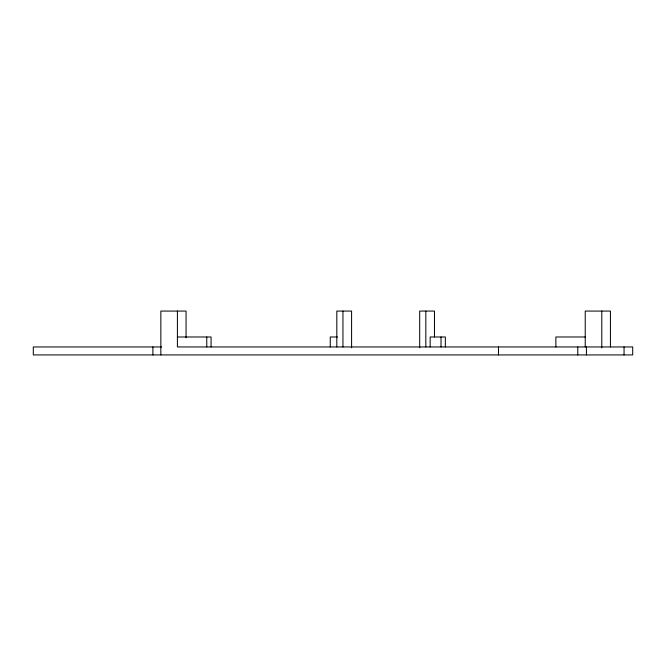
<?xml version="1.0" encoding="UTF-8"?>
<svg xmlns="http://www.w3.org/2000/svg" width="666" height="666" viewBox="0 0 666 666"><rect width="100%" height="100%" fill="white"/><g stroke="black" fill="none" stroke-linecap="round" stroke-linejoin="round"><path stroke-width="1" d="M330.261 346.953L330.261 336.988L337.554 336.988M336.813 346.953L336.813 311.072L351.59 311.072L351.59 347.785M342.948 346.953L342.948 311.072M555.877 346.953L555.877 336.988L585.506 336.988M585.231 346.953L585.231 311.072L610.439 311.072L610.439 346.953M601.789 347.785L601.789 311.072M177.406 336.988L211.08 336.988L211.08 346.953M161.688 346.953L33.3 346.953L33.3 354.928L632.7 354.928L632.7 346.953L177.406 346.953L177.406 311.072M624.05 346.953L624.05 354.928M586.43 346.953L586.43 354.928M577.78 346.953L577.78 354.928M498.468 346.953L498.468 354.928M445.346 346.953L445.346 336.988L430.153 336.988L430.153 346.953M441.017 336.988L441.017 346.953M434.473 336.988L434.473 311.072L419.688 311.072L419.688 347.785M425.824 311.072L425.824 346.953M206.76 336.988L206.76 346.953M186.055 337.729L186.055 311.072L160.847 311.072L160.847 354.928M152.889 346.953L152.889 354.928"/></g></svg>
